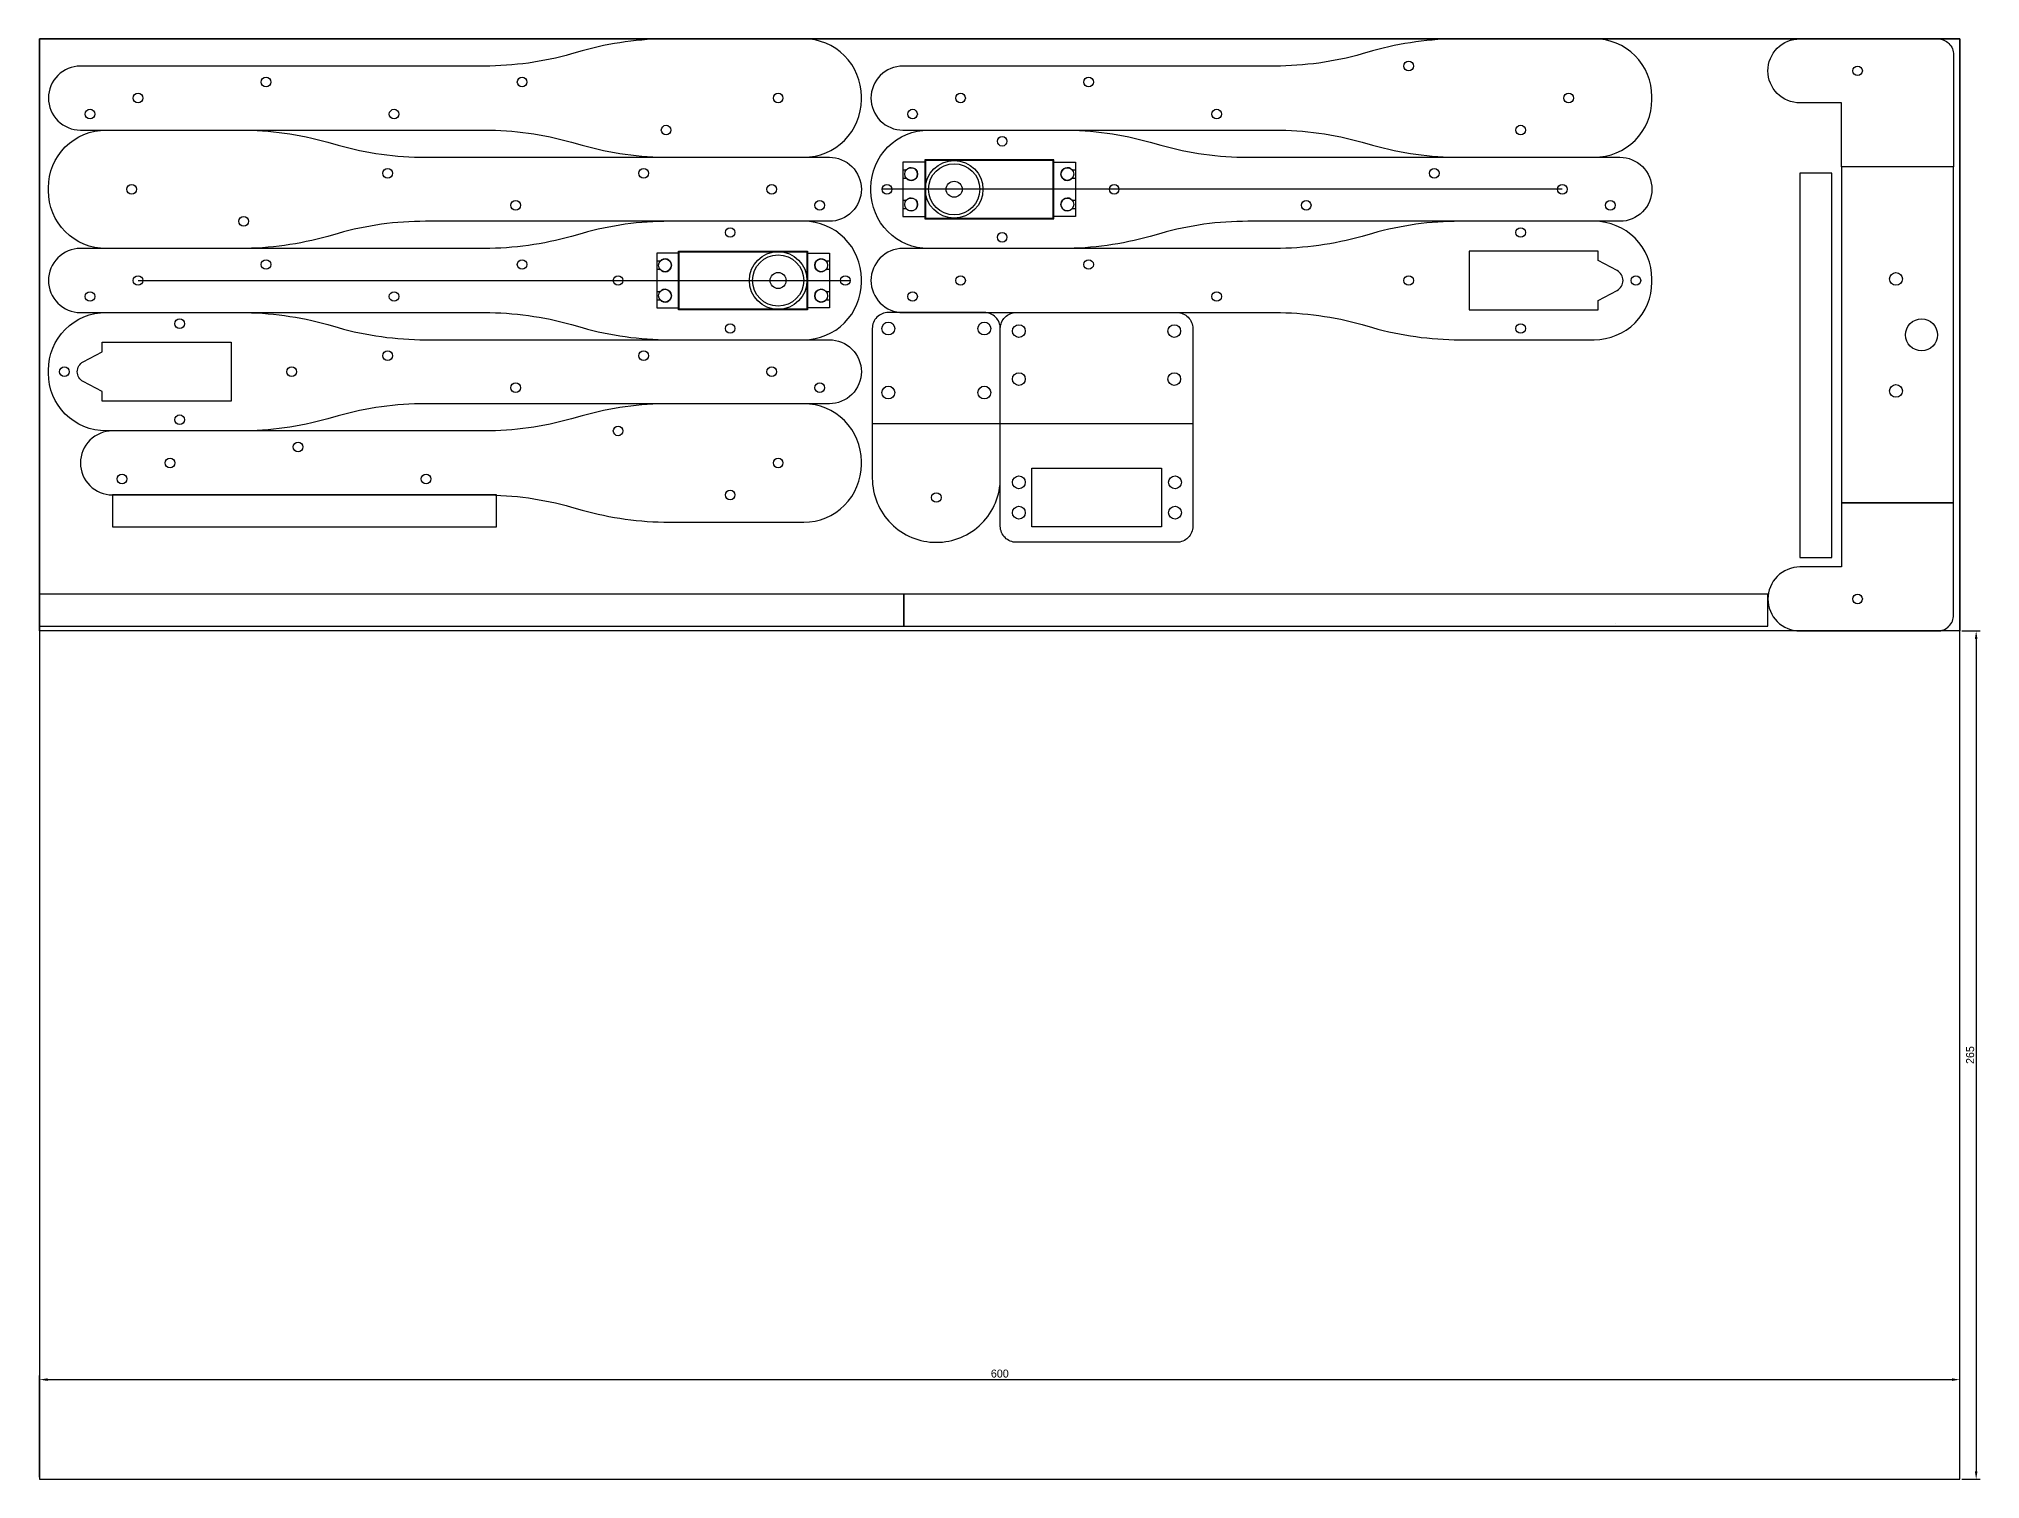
# Model space of a CAD drawing. Header units: millimetres. Extents: x 637 to 1945, y -423 to 27.
# Drawn here: x 1339 to 1945, y -423 to 27 of the extents above; entities that cross this region are included whole.
import ezdxf

# ---------------------------------------------------------------- set-up
doc = ezdxf.new("R2010")
doc.units = ezdxf.units.MM
for name, color, linetype in [('Conx', 41, 'Continuous'), ('Holes', 211, 'Continuous'), ('OL', 151, 'Continuous'), ('Servos', 70, 'Continuous')]:
    doc.layers.add(name, color=color, linetype=linetype)
doc.dimstyles.new('ISO-25', dxfattribs={"dimtxt": 2.5, "dimasz": 2.5, "dimexe": 1.25, "dimexo": 0.625, "dimtad": 1, "dimtxsty": 'Standard', "dimcen": 2.5, "dimadec": 0, "dimazin": 0, "dimtfac": 1, "dimtmove": 0, "dimatfit": 3, "dimfxl": 1, "dimarcsym": 0})

# ---------------------------------------------------------------- blocks, each defined once
blk = doc.blocks.new('*D11')
at = {"layer": 'Conx', "color": 0, "lineweight": -2, "transparency": 16777216}
for p, q in [((1338.84, -422.11), (1338.84, -390.39)), ((1341.34, -391.64), (1936.34, -391.64)), ((1938.84, -422.11), (1938.84, -390.39))]:
    blk.add_line(p, q, dxfattribs=at)
at = {"layer": 'Conx', "color": 0, "transparency": 16777216}
for points in [[(1341.34, -391.22), (1341.34, -392.05), (1338.84, -391.64)], [(1936.34, -391.22), (1936.34, -392.05), (1938.84, -391.64)]]:
    blk.add_solid(points, dxfattribs=at)
at = {"layer": 'Defpoints', "color": 0, "transparency": 16777216}
for p in [(1938.84, -391.64), (1338.84, -422.74), (1938.84, -422.74)]:
    blk.add_point(p, dxfattribs=at)
at = {"layer": 'Conx', "color": 0, "transparency": 16777216, "insert": (1638.84, -389.76), "char_height": 2.5, "attachment_point": 5}
blk.add_mtext('600', dxfattribs=at)
blk = doc.blocks.new('*D12')
at = {"layer": 'Conx', "color": 0, "lineweight": -2, "transparency": 16777216}
for p, q in [((1939.46, -157.74), (1945.15, -157.74)), ((1943.9, -160.24), (1943.9, -420.24)), ((1939.46, -422.74), (1945.15, -422.74))]:
    blk.add_line(p, q, dxfattribs=at)
at = {"layer": 'Conx', "color": 0, "transparency": 16777216}
for points in [[(1943.48, -160.24), (1944.32, -160.24), (1943.9, -157.74)], [(1943.48, -420.24), (1944.32, -420.24), (1943.9, -422.74)]]:
    blk.add_solid(points, dxfattribs=at)
at = {"layer": 'Defpoints', "color": 0, "transparency": 16777216}
for p in [(1938.84, -157.74), (1938.84, -422.74), (1943.9, -422.74)]:
    blk.add_point(p, dxfattribs=at)
at = {"layer": 'Conx', "color": 0, "transparency": 16777216, "insert": (1942.03, -290.24), "char_height": 2.5, "attachment_point": 5, "rotation": 90}
blk.add_mtext('265', dxfattribs=at)

msp = doc.modelspace()

# ---------------------------------------------------------------- linework, layer by layer
msp.add_lwpolyline([(1338.84, 27.26), (1938.84, 27.26), (1938.84, -157.74), (1338.84, -157.74)], close=True)
at = {"layer": 'Conx'}
for p, q in [((1814.58, -19.74), (1624.58, -19.74)), ((1369.58, -48.24), (1569.58, -48.24)), ((1639, -93.04), (1599, -93.04)), ((1699.14, -93.04), (1639, -93.04))]:
    msp.add_line(p, q, dxfattribs=at)
msp.add_lwpolyline([(1338.84, -422.74), (1938.84, -422.74), (1938.84, 27.26), (1338.84, 27.26)], close=True, dxfattribs=at)
at = {"layer": 'Holes'}
for points in [[(1655.68, -10.54), (1615.38, -10.54), (1615.38, -28.94), (1655.68, -28.94)], [(1538.48, -39.04), (1578.78, -39.04), (1578.78, -57.44), (1538.48, -57.44)], [(1648.8, -106.84), (1689.34, -106.84), (1689.34, -125.24), (1648.8, -125.24)]]:
    msp.add_lwpolyline(points, close=True, dxfattribs=at)
for points in [[(1825.78, -42.04), (1825.78, -39.04), (1785.48, -39.04), (1785.48, -57.44), (1825.78, -57.44), (1825.78, -54.44), (1831.69, -51.33, 0.604209), (1831.69, -45.14)], [(1358.38, -70.54), (1358.38, -67.54), (1398.68, -67.54), (1398.68, -85.94), (1358.38, -85.94), (1358.38, -82.94), (1352.48, -79.83, -0.604209), (1352.48, -73.64)]]:
    msp.add_lwpolyline(points, format="xyb", close=True, dxfattribs=at)
for centre, radius in [((1766.58, 18.76), 1.5), ((1906.84, 17.26), 1.5), ((1409.58, 13.76), 1.5), ((1489.58, 13.76), 1.5), ((1666.58, 13.76), 1.5), ((1369.58, 8.76), 1.5), ((1569.58, 8.76), 1.5), ((1626.58, 8.76), 1.5), ((1816.58, 8.76), 1.5), ((1354.58, 3.76), 1.5), ((1449.58, 3.76), 1.5), ((1534.58, -1.24), 1.5), ((1611.58, 3.76), 1.5), ((1706.58, 3.76), 1.5), ((1801.58, -1.24), 1.5), ((1639.58, -4.74), 1.5), ((1447.58, -14.74), 1.5), ((1527.58, -14.74), 1.5), ((1611.14, -14.99), 2), ((1659.92, -14.99), 2), ((1774.58, -14.74), 1.5), ((1367.58, -19.74), 1.5), ((1487.58, -24.74), 1.5), ((1567.58, -19.74), 1.5), ((1582.58, -24.74), 1.5), ((1603.58, -19.74), 1.5), ((1611.14, -24.49), 2), ((1659.92, -24.49), 2), ((1674.58, -19.74), 1.5), ((1734.58, -24.74), 1.5), ((1814.58, -19.74), 1.5), ((1829.58, -24.74), 1.5), ((1402.58, -29.74), 1.5), ((1554.58, -33.24), 1.5), ((1639.58, -34.74), 1.5), ((1801.58, -33.24), 1.5), ((1409.58, -43.24), 1.5), ((1489.58, -43.24), 1.5), ((1534.24, -43.49), 2), ((1583.02, -43.49), 2), ((1666.58, -43.24), 1.5), ((1369.58, -48.24), 1.5), ((1519.58, -48.24), 1.5), ((1590.58, -48.24), 1.5), ((1626.58, -48.24), 1.5), ((1766.58, -48.24), 1.5), ((1837.58, -48.24), 1.5), ((1918.84, -47.74), 2), ((1354.58, -53.24), 1.5), ((1449.58, -53.24), 1.5), ((1534.24, -52.99), 2), ((1583.02, -52.99), 2), ((1611.58, -53.24), 1.5), ((1706.58, -53.24), 1.5), ((1382.58, -61.74), 1.5), ((1926.84, -65.24), 5), ((1554.58, -63.24), 1.5), ((1604, -63.24), 2), ((1634, -63.24), 2), ((1644.8, -64.04), 2), ((1693.34, -64.04), 2), ((1801.58, -63.24), 1.5), ((1447.58, -71.74), 1.5), ((1527.58, -71.74), 1.5), ((1346.58, -76.74), 1.5), ((1417.58, -76.74), 1.5), ((1567.58, -76.74), 1.5), ((1644.8, -79.04), 2), ((1693.34, -79.04), 2), ((1487.58, -81.74), 1.5), ((1582.58, -81.74), 1.5), ((1604, -83.24), 2), ((1634, -83.24), 2), ((1918.84, -82.74), 2), ((1382.58, -91.74), 1.5), ((1519.58, -95.24), 1.5), ((1419.58, -100.24), 1.5), ((1364.58, -110.24), 1.5), ((1379.58, -105.24), 1.5), ((1459.58, -110.24), 1.5), ((1569.58, -105.24), 1.5), ((1554.58, -115.24), 1.5), ((1619, -116.04), 1.5), ((1644.8, -111.29), 2), ((1693.58, -111.29), 2), ((1644.8, -120.79), 2), ((1693.58, -120.79), 2), ((1906.84, -147.74), 1.5)]:
    msp.add_circle(centre, radius, dxfattribs=at)
at = {"layer": 'OL'}
for p, q in [((1338.58, 3.34), (1338.58, 3.34)), ((1338.58, -33.66), (1338.58, -33.66)), ((1338.58, -70.66), (1338.58, -70.66)), ((1338.58, -117.22), (1338.58, -117.22)), ((1831.07, -155.28), (1831.07, -155.28))]:
    msp.add_line(p, q, dxfattribs=at)
for points in [[(1341.58, 8.76, 0.414214), (1351.58, -1.24), (1477.79, -1.24, -0.069134), (1505.05, -5.02), (1508.32, -5.95, 0.069134), (1535.58, -9.74), (1577.58, -9.74, 0.414214), (1595.58, 8.26), (1595.58, 9.26, 0.414214), (1577.58, 27.26), (1535.58, 27.26, 0.069134), (1508.32, 23.48), (1505.05, 22.55, -0.069134), (1477.79, 18.76), (1351.58, 18.76, 0.414214)], [(1598.58, 8.76, 0.414214), (1608.58, -1.24), (1724.79, -1.24, -0.069134), (1752.05, -5.02), (1755.32, -5.95, 0.069134), (1782.58, -9.74), (1824.58, -9.74, 0.414214), (1842.58, 8.26), (1842.58, 9.26, 0.414214), (1824.58, 27.26), (1782.58, 27.26, 0.069134), (1755.32, 23.48), (1752.05, 22.55, -0.069134), (1724.79, 18.76), (1608.58, 18.76, 0.414214)], [(1888.84, 7.26, -0.414214), (1878.84, 17.26, -0.414214), (1888.84, 27.26), (1931.84, 27.26, -0.414214), (1936.84, 22.26), (1936.84, -12.74), (1901.84, -12.74), (1901.84, 7.26)], [(1595.58, -19.74, -0.414214), (1585.58, -29.74), (1459.38, -29.74, 0.069134), (1432.12, -33.52), (1428.85, -34.45, -0.069134), (1401.59, -38.24), (1359.58, -38.24, -0.414214), (1341.58, -20.24), (1341.58, -19.24, -0.414214), (1359.58, -1.24), (1401.59, -1.24, -0.069134), (1428.85, -5.02), (1432.12, -5.95, 0.069134), (1459.38, -9.74), (1585.58, -9.74, -0.414214)], [(1842.58, -19.74, -0.414214), (1832.58, -29.74), (1716.38, -29.74, 0.069134), (1689.12, -33.52), (1685.85, -34.45, -0.069134), (1658.59, -38.24), (1616.58, -38.24, -0.414214), (1598.58, -20.24), (1598.58, -19.24, -0.414214), (1616.58, -1.24), (1658.59, -1.24, -0.069134), (1685.85, -5.02), (1689.12, -5.95, 0.069134), (1716.38, -9.74), (1832.58, -9.74, -0.414214)], [(1341.58, -48.24, 0.414214), (1351.58, -58.24), (1477.79, -58.24, -0.069134), (1505.05, -62.02), (1508.32, -62.95, 0.069134), (1535.58, -66.74), (1577.58, -66.74, 0.414214), (1595.58, -48.74), (1595.58, -47.74, 0.414214), (1577.58, -29.74), (1535.58, -29.74, 0.069134), (1508.32, -33.52), (1505.05, -34.45, -0.069134), (1477.79, -38.24), (1351.58, -38.24, 0.414214)], [(1598.58, -48.24, 0.414214), (1608.58, -58.24), (1724.79, -58.24, -0.069134), (1752.05, -62.02), (1755.32, -62.95, 0.069134), (1782.58, -66.74), (1824.58, -66.74, 0.414214), (1842.58, -48.74), (1842.58, -47.74, 0.414214), (1824.58, -29.74), (1782.58, -29.74, 0.069134), (1755.32, -33.52), (1752.05, -34.45, -0.069134), (1724.79, -38.24), (1608.58, -38.24, 0.414214)], [(1595.58, -76.74, -0.414214), (1585.58, -86.74), (1459.38, -86.74, 0.069134), (1432.12, -90.52), (1428.85, -91.45, -0.069134), (1401.59, -95.24), (1359.58, -95.24, -0.414214), (1341.58, -77.24), (1341.58, -76.24, -0.414214), (1359.58, -58.24), (1401.59, -58.24, -0.069134), (1428.85, -62.02), (1432.12, -62.95, 0.069134), (1459.38, -66.74), (1585.58, -66.74, -0.414214)], [(1634, -58.24), (1604, -58.24, 0.414214), (1599, -63.24), (1599, -110.04, 0.414214), (1619, -130.04), (1619, -130.04, 0.414214), (1639, -110.04), (1639, -63.24, 0.414214)], [(1639, -63.24, -0.414214), (1644, -58.24), (1694.14, -58.24, -0.414214), (1699.14, -63.24), (1699.14, -97.04), (1699.14, -125.04, -0.414214), (1694.14, -130.04), (1644, -130.04, -0.414214), (1639, -125.04), (1639, -97.04)], [(1351.58, -105.24, 0.414214), (1361.58, -115.24), (1477.79, -115.24, -0.069134), (1505.05, -119.02), (1508.32, -119.95, 0.069134), (1535.58, -123.74), (1577.58, -123.74, 0.414214), (1595.58, -105.74), (1595.58, -104.74, 0.414214), (1577.58, -86.74), (1535.58, -86.74, 0.069134), (1508.32, -90.52), (1505.05, -91.45, -0.069134), (1477.79, -95.24), (1361.58, -95.24, 0.414214)], [(1878.84, -147.74, 0.414214), (1888.84, -157.74), (1931.84, -157.74, 0.414214), (1936.84, -152.74), (1936.84, -117.74), (1901.84, -117.74), (1901.84, -137.74), (1888.84, -137.74, 0.414214)]]:
    msp.add_lwpolyline(points, format="xyb", close=True, dxfattribs=at)
for points in [[(1898.84, -134.74), (1898.84, -14.74), (1888.84, -14.74), (1888.84, -134.74)], [(1936.84, -60.24), (1936.84, -12.74), (1901.84, -12.74), (1901.84, -117.74), (1936.84, -117.74), (1936.84, -70.24)], [(1361.58, -125.24), (1481.58, -125.24), (1481.58, -115.24), (1361.58, -115.24)], [(1338.84, -156.24), (1608.84, -156.24), (1608.84, -146.24), (1338.84, -146.24)], [(1608.84, -156.24), (1878.84, -156.24), (1878.84, -146.24), (1608.84, -146.24)]]:
    msp.add_lwpolyline(points, close=True, dxfattribs=at)
at = {"layer": 'Servos'}
for p, q in [((1669.19, -19.74), (1602.34, -19.74)), ((1524.97, -48.24), (1591.83, -48.24))]:
    msp.add_line(p, q, dxfattribs=at)
for points in [[(1615.58, -11.24), (1608.58, -11.24), (1608.58, -28.24), (1615.58, -28.24)], [(1655.48, -11.24), (1662.48, -11.24), (1662.48, -28.24), (1655.48, -28.24)], [(1538.68, -39.74), (1531.68, -39.74), (1531.68, -56.74), (1538.68, -56.74)], [(1578.58, -39.74), (1585.58, -39.74), (1585.58, -56.74), (1578.58, -56.74)]]:
    msp.add_lwpolyline(points, dxfattribs=at)
for points in [[(1615.58, -10.74), (1615.58, -28.74), (1655.48, -28.74), (1655.48, -10.74)], [(1578.58, -39.24), (1578.58, -57.24), (1538.68, -57.24), (1538.68, -39.24)]]:
    msp.add_lwpolyline(points, close=True, dxfattribs=at)
for points in [[(1608.58, -16.24), (1609.58, -16.24, 2.847648), (1609.58, -13.74), (1608.58, -13.74)], [(1662.48, -13.74), (1661.48, -13.74, 2.847648), (1661.48, -16.24), (1662.48, -16.24)], [(1608.58, -25.74), (1609.58, -25.74, 2.847648), (1609.58, -23.24), (1608.58, -23.24)], [(1662.48, -23.24), (1661.48, -23.24, 2.847648), (1661.48, -25.74), (1662.48, -25.74)], [(1531.68, -44.74), (1532.68, -44.74, 2.847648), (1532.68, -42.24), (1531.68, -42.24)], [(1585.58, -42.24), (1584.58, -42.24, 2.847648), (1584.58, -44.74), (1585.58, -44.74)], [(1531.68, -54.24), (1532.68, -54.24, 2.847648), (1532.68, -51.74), (1531.68, -51.74)], [(1585.58, -51.74), (1584.58, -51.74, 2.847648), (1584.58, -54.24), (1585.58, -54.24)]]:
    msp.add_lwpolyline(points, format="xyb", dxfattribs=at)
for centre, radius in [((1624.58, -19.74), 9), ((1624.58, -19.74), 8), ((1624.58, -19.74), 2.5), ((1569.58, -48.24), 9), ((1569.58, -48.24), 8), ((1569.58, -48.24), 2.5)]:
    msp.add_circle(centre, radius, dxfattribs=at)

# ---------------------------------------------------------------- dimensions: what is measured, and where the dimension line sits
at = {"layer": 'Conx'}
dim = msp.add_linear_dim(base=(1943.9, -422.74), p1=(1938.84, -157.74), p2=(1938.84, -422.74), angle=90, dimstyle='ISO-25', override={"dimdec": 1, "dimtdec": 1, "dimfrac": 2}, dxfattribs=at)
dim.commit()
dim.dimension.update_dxf_attribs({"geometry": '*D12', "text_midpoint": (1942.03, -290.24)})
dim = msp.add_linear_dim(base=(1938.84, -391.64), p1=(1338.84, -422.74), p2=(1938.84, -422.74), dimstyle='ISO-25', override={"dimdec": 1, "dimtdec": 1, "dimfrac": 2}, dxfattribs=at)
dim.commit()
dim.dimension.update_dxf_attribs({"geometry": '*D11', "text_midpoint": (1638.84, -389.76)})

doc.saveas('drawing.dxf')
